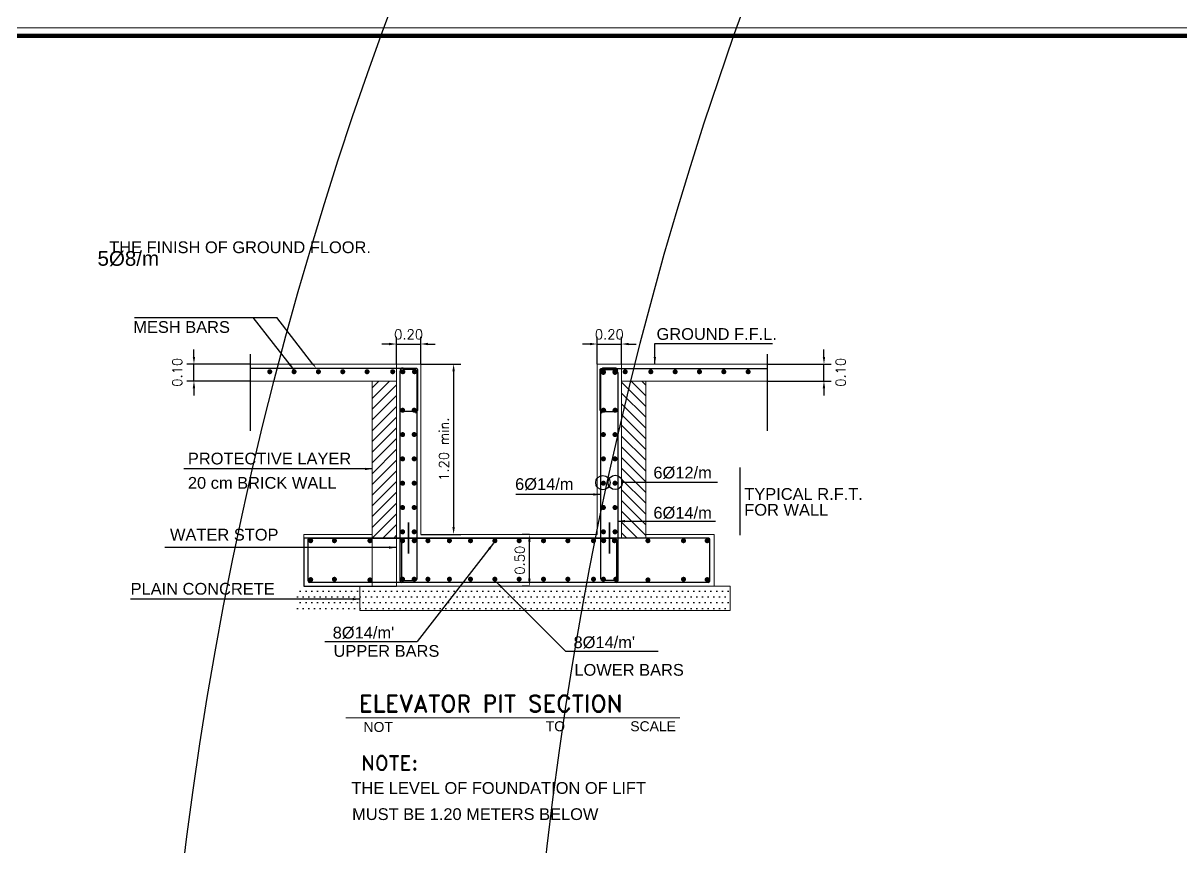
# Model space of a CAD drawing. Header units: inches. Extents: x -351 to 2582, y -266 to 144.
# Drawn here: x 1058.99 to 1078.64, y -160.11 to -146.12 of the extents above; entities that cross this region are included whole.
import ezdxf
from ezdxf.enums import TextEntityAlignment as Align

# ---------------------------------------------------------------- set-up
doc = ezdxf.new("R2010")
doc.units = ezdxf.units.IN
doc.header["$MEASUREMENT"] = 0
doc.linetypes.add('PHANTOM', pattern=[2.5, 1.25, -0.25, 0.25, -0.25, 0.25, -0.25])
for name, color, linetype in [('0-text', 6, 'Continuous'), ('0.B20', 1, 'Continuous'), ('DIMENSION', 8, 'Continuous'), ('GRID DIMENSIONS', 1, 'Continuous'), ('HATCHING', 253, 'Continuous'), ('LOGO', 7, 'Continuous'), ('REINFORCEMENT', 7, 'Continuous'), ('slab', 1, 'Continuous'), ('TBORDER', 3, 'Continuous'), ('TEXT1', 4, 'Continuous')]:
    doc.layers.add(name, color=color, linetype=linetype)
for name, color, linetype, lineweight in [('A-TITLE BLK', 6, 'Continuous', 30), ('A-TITLE BLK @ 200', 6, 'Continuous', 30), ('CEN', 251, 'PHANTOM', 9), ('Frame', 43, 'Continuous', 9), ('SECTION', 10, 'Continuous', 0), ('text', 6, 'Continuous', 13)]:
    doc.layers.add(name, color=color, linetype=linetype, lineweight=lineweight)
doc.styles.add('RD', font='ROMAND.shx', dxfattribs={"height": 0.2})
doc.styles.add('ROMAND', font='ROMAND.SHX', dxfattribs={"width": 0.6})
doc.styles.add('ROMANS', font='swisse.ttf', dxfattribs={"width": 0.8})
doc.styles.add('RXR.20RMNS', font='romans.shx', dxfattribs={"height": 0.2})
doc.styles.get("Standard").update_dxf_attribs({"font": 'arial.ttf'})
doc.styles.add('Symbol', font='romans.shx', dxfattribs={"width": 0.75})
doc.styles.add('TITLE', font='swisscbo.ttf')
doc.styles.add('TMB', font='arial.ttf', dxfattribs={"height": 0.2})
doc.dimstyles.new('rexer', dxfattribs={"dimtxt": 0.15, "dimasz": 0.15, "dimexe": 0.15, "dimexo": 0, "dimgap": 0.1, "dimtad": 1, "dimzin": 0, "dimdsep": 46, "dimtxsty": 'ROMANS', "dimcen": 0.1, "dimclrd": 8, "dimclre": 8, "dimclrt": 3, "dimadec": 3, "dimazin": 0, "dimtfac": 1, "dimtix": 1, "dimtmove": 2, "dimatfit": 3, "dimfxl": 0.1, "dimtolj": 1, "dimtzin": 0, "dimarcsym": 0})
doc.dimstyles.get("Standard").update_dxf_attribs({"dimtxt": 0.18, "dimasz": 0.18, "dimexe": 0.18, "dimexo": 0.0625, "dimgap": 0.09, "dimtad": 0, "dimtih": 1, "dimtoh": 1, "dimdec": 4, "dimzin": 0, "dimdsep": 46, "dimtxsty": 'Standard', "dimcen": 0.09, "dimadec": 0, "dimazin": 0, "dimtfac": 1, "dimtdec": 4, "dimtofl": 0, "dimtmove": 0, "dimatfit": 3, "dimfxl": 1, "dimtolj": 1, "dimtzin": 0, "dimarcsym": 0})

# ---------------------------------------------------------------- blocks, each defined once
blk = doc.blocks.new('*D673')
at = {"layer": 'Defpoints', "color": 0, "transparency": 16777216}
for p in [(1181.031, 435.744), (1180.528, 435.328), (1181.031, 435.328)]:
    blk.add_point(p, dxfattribs=at)
at = {"layer": 'DIMENSION', "color": 8, "lineweight": -2, "transparency": 16777216}
for p, q in [((1180.528, 435.328), (1180.528, 435.894)), ((1181.031, 435.328), (1181.031, 435.894)), ((1180.378, 435.744), (1180.228, 435.744)), ((1180.528, 435.744), (1181.031, 435.744)), ((1181.181, 435.744), (1181.331, 435.744))]:
    blk.add_line(p, q, dxfattribs=at)
at = {"layer": 'DIMENSION', "color": 8, "transparency": 16777216}
for points in [[(1180.378, 435.769), (1180.378, 435.719), (1180.528, 435.744)], [(1181.181, 435.769), (1181.181, 435.719), (1181.031, 435.744)]]:
    blk.add_solid(points, dxfattribs=at)
at = {"layer": 'DIMENSION', "color": 3, "transparency": 16777216, "insert": (1180.78, 435.944), "char_height": 0.2, "attachment_point": 5, "style": 'RXR.20RMNS'}
blk.add_mtext('\\A1;0.20', dxfattribs=at)
blk = doc.blocks.new('*D674')
at = {"layer": 'Defpoints', "color": 0, "transparency": 16777216}
for p in [(1185.187, 435.744), (1184.683, 435.328), (1185.187, 435.328)]:
    blk.add_point(p, dxfattribs=at)
at = {"layer": 'DIMENSION', "color": 8, "lineweight": -2, "transparency": 16777216}
for p, q in [((1184.683, 435.328), (1184.683, 435.894)), ((1185.187, 435.328), (1185.187, 435.894)), ((1184.533, 435.744), (1184.383, 435.744)), ((1184.683, 435.744), (1185.187, 435.744)), ((1185.337, 435.744), (1185.487, 435.744))]:
    blk.add_line(p, q, dxfattribs=at)
at = {"layer": 'DIMENSION', "color": 8, "transparency": 16777216}
for points in [[(1184.533, 435.769), (1184.533, 435.719), (1184.683, 435.744)], [(1185.337, 435.769), (1185.337, 435.719), (1185.187, 435.744)]]:
    blk.add_solid(points, dxfattribs=at)
at = {"layer": 'DIMENSION', "color": 3, "transparency": 16777216, "insert": (1184.935, 435.944), "char_height": 0.2, "attachment_point": 5, "style": 'RXR.20RMNS'}
blk.add_mtext('\\A1;0.20', dxfattribs=at)
blk = doc.blocks.new('*D675')
at = {"layer": 'Defpoints', "color": 0, "transparency": 16777216}
for p in [(1181.031, 435.328), (1181.031, 431.802), (1181.712, 431.802)]:
    blk.add_point(p, dxfattribs=at)
at = {"layer": 'DIMENSION', "color": 8, "lineweight": -2, "transparency": 16777216}
for p, q in [((1181.031, 435.328), (1181.862, 435.328)), ((1181.712, 435.178), (1181.712, 431.952)), ((1181.031, 431.802), (1181.862, 431.802))]:
    blk.add_line(p, q, dxfattribs=at)
at = {"layer": 'DIMENSION', "color": 8, "transparency": 16777216}
for points in [[(1181.687, 435.178), (1181.737, 435.178), (1181.712, 435.328)], [(1181.687, 431.952), (1181.737, 431.952), (1181.712, 431.802)]]:
    blk.add_solid(points, dxfattribs=at)
at = {"layer": 'DIMENSION', "color": 3, "transparency": 16777216, "insert": (1181.512, 433.565), "char_height": 0.2, "attachment_point": 5, "rotation": 90, "style": 'RXR.20RMNS'}
blk.add_mtext('\\A1;1.20 min.', dxfattribs=at)
blk = doc.blocks.new('*D676')
at = {"layer": 'Defpoints', "color": 0, "transparency": 16777216}
for p in [(1176.338, 435.328), (1177.506, 435.328), (1177.506, 434.978)]:
    blk.add_point(p, dxfattribs=at)
at = {"layer": 'DIMENSION', "color": 8, "lineweight": -2, "transparency": 16777216}
for p, q in [((1176.338, 435.478), (1176.338, 435.628)), ((1177.506, 435.328), (1176.188, 435.328)), ((1176.338, 434.978), (1176.338, 435.328)), ((1177.506, 434.978), (1176.188, 434.978)), ((1176.338, 434.828), (1176.338, 434.678))]:
    blk.add_line(p, q, dxfattribs=at)
at = {"layer": 'DIMENSION', "color": 8, "transparency": 16777216}
for points in [[(1176.313, 435.478), (1176.363, 435.478), (1176.338, 435.328)], [(1176.313, 434.828), (1176.363, 434.828), (1176.338, 434.978)]]:
    blk.add_solid(points, dxfattribs=at)
at = {"layer": 'DIMENSION', "color": 3, "transparency": 16777216, "insert": (1175.992, 435.159), "char_height": 0.2, "attachment_point": 5, "rotation": 90, "style": 'RXR.20RMNS'}
blk.add_mtext('\\A1;0.10', dxfattribs=at)
blk = doc.blocks.new('*D677')
at = {"layer": 'Defpoints', "color": 0, "transparency": 16777216}
for p in [(1183.28, 431.802), (1183.28, 431.802), (1183.28, 430.732)]:
    blk.add_point(p, dxfattribs=at)
at = {"layer": 'DIMENSION', "color": 8, "lineweight": -2, "transparency": 16777216}
for p, q in [((1183.28, 431.802), (1183.13, 431.802)), ((1183.28, 430.882), (1183.28, 431.652)), ((1183.28, 430.732), (1183.13, 430.732))]:
    blk.add_line(p, q, dxfattribs=at)
at = {"layer": 'DIMENSION', "color": 8, "transparency": 16777216}
for points in [[(1183.255, 431.652), (1183.305, 431.652), (1183.28, 431.802)], [(1183.255, 430.882), (1183.305, 430.882), (1183.28, 430.732)]]:
    blk.add_solid(points, dxfattribs=at)
at = {"layer": 'DIMENSION', "color": 3, "transparency": 16777216, "insert": (1183.08, 431.267), "char_height": 0.2, "attachment_point": 5, "rotation": 90, "style": 'RXR.20RMNS'}
blk.add_mtext('\\A1;0.50', dxfattribs=at)
blk = doc.blocks.new('*D678')
at = {"layer": 'Defpoints', "color": 0, "transparency": 16777216}
for p in [(1188.209, 435.328), (1189.377, 435.328), (1188.209, 434.978)]:
    blk.add_point(p, dxfattribs=at)
at = {"layer": 'DIMENSION', "color": 8, "lineweight": -2, "transparency": 16777216}
for p, q in [((1189.377, 435.478), (1189.377, 435.628)), ((1188.209, 435.328), (1189.527, 435.328)), ((1189.377, 434.978), (1189.377, 435.328)), ((1188.209, 434.978), (1189.527, 434.978)), ((1189.377, 434.828), (1189.377, 434.678))]:
    blk.add_line(p, q, dxfattribs=at)
at = {"layer": 'DIMENSION', "color": 8, "transparency": 16777216}
for points in [[(1189.352, 435.478), (1189.402, 435.478), (1189.377, 435.328)], [(1189.352, 434.828), (1189.402, 434.828), (1189.377, 434.978)]]:
    blk.add_solid(points, dxfattribs=at)
at = {"layer": 'DIMENSION', "color": 3, "transparency": 16777216, "insert": (1189.723, 435.159), "char_height": 0.2, "attachment_point": 5, "rotation": 90, "style": 'RXR.20RMNS'}
blk.add_mtext('\\A1;0.10', dxfattribs=at)
blk = doc.blocks.new('*U701')
blk.add_circle((0, 0), 6)
for tag, p, height, style in [('TITLE', (9, 1.75), 4, 'TITLE'), ('SCALE', (9, -3.75), 2.5, 'Symbol')]:
    blk.add_attdef(tag, p, '', height=height, dxfattribs=dict(style=style))
at = {"style": 'TITLE'}
blk.add_attdef('NO', text='', height=4, dxfattribs=at).set_placement((0, 0), align=Align.MIDDLE)
blk = doc.blocks.new('*U1269')
at = {"layer": 'A-TITLE BLK @ 200', "xscale": 9.459557731791653, "yscale": 9.459557731791653, "zscale": 9.459557731791653}
blk.add_blockref('*U701', (3437.18, 1806.528), dxfattribs=at)
blk = doc.blocks.new('*U702')
blk.add_circle((0, 0), 6)
for tag, p, height, style in [('TITLE', (9, 1.75), 4, 'TITLE'), ('SCALE', (9, -3.75), 2.5, 'Symbol')]:
    blk.add_attdef(tag, p, '', height=height, dxfattribs=dict(style=style))
at = {"style": 'TITLE'}
blk.add_attdef('NO', text='', height=4, dxfattribs=at).set_placement((0, 0), align=Align.MIDDLE)
blk = doc.blocks.new('*U1270')
at = {"layer": 'A-TITLE BLK @ 200', "xscale": 9.459557731791653, "yscale": 9.459557731791653, "zscale": 9.459557731791653}
blk.add_blockref('*U702', (3442.757, 1807.095), dxfattribs=at)
blk = doc.blocks.new('s6s6s')
at = {"layer": 'A-TITLE BLK'}
for name in ['*U1270', '*U1269']:
    blk.add_blockref(name, (0, 0), dxfattribs=at)
blk = doc.blocks.new('A$C7E5B4212')
at = {"layer": 'LOGO', "const_width": 0.05}
blk.add_lwpolyline([(0.832, 0.832), (41.132, 0.832), (41.132, 29.382), (0.832, 29.382)], close=True, dxfattribs=at)
blk = doc.blocks.new('ttwttt')
at = {"layer": 'LOGO', "color": 240, "lineweight": -2}
blk.add_line((52.884, 37.5), (-0.13, 37.5), dxfattribs=at)
at = {"layer": 'LOGO', "xscale": 1.309217692210943, "yscale": 1.309217692210943, "zscale": 1.309217692210943}
blk.add_blockref('A$C7E5B4212', (-1.089, -1.089), dxfattribs=at)
blk = doc.blocks.new('jhghj')
at = {"layer": 'HATCHING'}
h = blk.add_hatch(dxfattribs=at)
h.set_pattern_fill('ANSI31', color=256, scale=1.259202, style=0)
h.set_pattern_definition([(45, (-7979.51508, 3019.94938), (-0.1112987866, 0.1112987866), [])])
h.paths.add_polyline_path([(1180.024, 434.978), (1180.528, 434.976), (1180.528, 431.726), (1180.024, 431.726)])
h = blk.add_hatch(dxfattribs=at)
h.set_pattern_fill('ANSI31', color=256, scale=1.259202, style=0)
h.set_pattern_definition([(135, (10345.22962, 3019.94938), (0.1112987866, 0.1112987866), [])])
h.paths.add_polyline_path([(1185.69, 434.978), (1185.187, 434.976), (1185.187, 431.726), (1185.69, 431.726)])
h = blk.add_hatch(dxfattribs=at)
h.set_pattern_fill('DOTS', color=256, scale=1.888803, style=0)
h.set_pattern_definition([(0, (-7979.51508, 3020.20122), (0.059025095, 0.1180501901), [0, -0.1180501901])])
h.paths.add_polyline_path([(1178.443, 430.228), (1187.439, 430.228), (1187.439, 430.732), (1178.443, 430.732)])
at = {"layer": 'CEN', "lineweight": 35, "ltscale": 0.6}
for p, q in [((1180.78, 432.048), (1180.78, 431.405)), ((1184.935, 432.048), (1184.935, 431.405))]:
    blk.add_line(p, q, dxfattribs=at)
at = {"layer": 'DIMENSION'}
for p, q in [((1177.506, 433.943), (1177.506, 435.534)), ((1188.209, 433.943), (1188.209, 435.534)), ((1187.637, 433.187), (1187.637, 431.787)), ((1185.216, 432.883), (1187.177, 432.883))]:
    blk.add_line(p, q, dxfattribs=at)
for points in [[(1175.107, 436.293), (1178.05, 436.293)], [(1178.799, 435.33), (1178.05, 436.293)]]:
    blk.add_lwpolyline(points, dxfattribs=at)
at = {"layer": 'GRID DIMENSIONS', "ltscale": 1000}
for points in [[(1175.107, 436.293), (1177.564, 436.293)], [(1179.045, 429.585), (1180.959, 429.585)], [(1184.029, 429.385), (1185.943, 429.385)]]:
    blk.add_lwpolyline(points, dxfattribs=at)
for centre in [(1184.802, 432.873), (1185.057, 432.878)]:
    blk.add_circle(centre, 0.148, dxfattribs=at)
blk.add_solid([(1178.814, 435.342), (1178.869, 435.241), (1178.784, 435.319)], dxfattribs=at)
at = {"layer": 'REINFORCEMENT', "color": 3, "ltscale": 1000}
for p, q in [((1180.603, 430.839), (1180.603, 435.184)), ((1180.666, 435.246), (1180.913, 435.246)), ((1180.893, 435.218), (1180.671, 435.218)), ((1180.956, 430.881), (1180.956, 435.155)), ((1184.759, 430.881), (1184.759, 435.184)), ((1185.048, 435.246), (1184.802, 435.246)), ((1184.822, 435.246), (1185.068, 435.246)), ((1184.822, 435.218), (1185.043, 435.218)), ((1185.048, 435.218), (1184.827, 435.218)), ((1185.111, 435.155), (1185.111, 430.839)), ((1180.938, 434.348), (1180.635, 434.348)), ((1184.818, 434.348), (1185.08, 434.348)), ((1186.983, 430.807), (1178.731, 430.807)), ((1180.663, 430.849), (1180.924, 430.849)), ((1185.111, 430.849), (1184.79, 430.849))]:
    blk.add_line(p, q, dxfattribs=at)
at = {"layer": 'REINFORCEMENT', "color": 3, "ltscale": 1000, "flags": 128}
for points in [[(1180.969, 434.369), (1180.969, 435.208, 0.414214), (1180.937, 435.24), (1177.506, 435.24)], [(1184.746, 434.369), (1184.746, 435.208, -0.414214), (1184.777, 435.24), (1188.209, 435.24)], [(1178.7, 430.839), (1178.7, 431.692, -0.414214), (1178.731, 431.723), (1185.05, 431.723, -0.414214), (1185.081, 431.692), (1185.081, 430.906)], [(1187.015, 430.839), (1187.015, 431.692, 0.414214), (1186.983, 431.723), (1180.665, 431.723, 0.414214), (1180.634, 431.692), (1180.634, 430.906)]]:
    blk.add_lwpolyline(points, format="xyb", dxfattribs=at)
at = {"layer": 'REINFORCEMENT', "color": 1, "ltscale": 1000, "const_width": 0.0519, "flags": 128}
for points in [[(1177.881, 435.17, 1), (1177.933, 435.17, 1)], [(1178.384, 435.17, 1), (1178.436, 435.17, 1)], [(1178.888, 435.17, 1), (1178.94, 435.17, 1)], [(1179.392, 435.17, 1), (1179.444, 435.17, 1)], [(1179.895, 435.17, 1), (1179.947, 435.17, 1)], [(1180.425, 435.17, 1), (1180.477, 435.17, 1)], [(1180.688, 435.17, -1), (1180.636, 435.17, -1)], [(1180.928, 435.17, -1), (1180.876, 435.17, -1)], [(1184.786, 435.17, 1), (1184.838, 435.17, 1)], [(1184.786, 435.156, 1), (1184.838, 435.156, 1)], [(1185.026, 435.17, 1), (1185.078, 435.17, 1)], [(1185.026, 435.156, 1), (1185.078, 435.156, 1)], [(1185.289, 435.17, -1), (1185.237, 435.17, -1)], [(1185.819, 435.17, -1), (1185.767, 435.17, -1)], [(1186.323, 435.17, -1), (1186.271, 435.17, -1)], [(1186.826, 435.17, -1), (1186.774, 435.17, -1)], [(1187.33, 435.17, -1), (1187.278, 435.17, -1)], [(1187.834, 435.17, -1), (1187.782, 435.17, -1)], [(1180.631, 434.373, 1), (1180.683, 434.373, 1)], [(1180.631, 434.373, 1), (1180.683, 434.373, 1)], [(1180.871, 434.373, 1), (1180.923, 434.373, 1)], [(1180.871, 434.373, 1), (1180.923, 434.373, 1)], [(1184.786, 434.373, 1), (1184.838, 434.373, 1)], [(1184.844, 434.373, -1), (1184.792, 434.373, -1)], [(1184.844, 434.373, -1), (1184.792, 434.373, -1)], [(1185.026, 434.373, 1), (1185.078, 434.373, 1)], [(1185.084, 434.373, -1), (1185.032, 434.373, -1)], [(1185.084, 434.373, -1), (1185.032, 434.373, -1)], [(1180.631, 433.869, 1), (1180.683, 433.869, 1)], [(1180.871, 433.869, 1), (1180.923, 433.869, 1)], [(1184.786, 433.869, 1), (1184.838, 433.869, 1)], [(1185.026, 433.869, 1), (1185.078, 433.869, 1)], [(1180.631, 433.366, 1), (1180.683, 433.366, 1)], [(1180.871, 433.366, 1), (1180.923, 433.366, 1)], [(1184.786, 433.366, 1), (1184.838, 433.366, 1)], [(1185.026, 433.366, 1), (1185.078, 433.366, 1)], [(1180.631, 432.862, 1), (1180.683, 432.862, 1)], [(1180.871, 432.862, 1), (1180.923, 432.862, 1)], [(1184.786, 432.862, 1), (1184.838, 432.862, 1)], [(1185.026, 432.862, 1), (1185.078, 432.862, 1)], [(1180.631, 432.358, 1), (1180.683, 432.358, 1)], [(1180.871, 432.358, 1), (1180.923, 432.358, 1)], [(1184.786, 432.358, 1), (1184.838, 432.358, 1)], [(1185.026, 432.358, 1), (1185.078, 432.358, 1)], [(1180.631, 431.855, 1), (1180.683, 431.855, 1)], [(1180.871, 431.855, 1), (1180.923, 431.855, 1)], [(1184.786, 431.855, 1), (1184.838, 431.855, 1)], [(1185.026, 431.855, 1), (1185.078, 431.855, 1)], [(1178.728, 431.671, 1), (1178.78, 431.671, 1)], [(1179.271, 431.671, -1), (1179.219, 431.671, -1)], [(1180.006, 431.671, -1), (1179.954, 431.671, -1)], [(1180.631, 431.671, 1), (1180.683, 431.671, 1)], [(1180.871, 431.671, 1), (1180.923, 431.671, 1)], [(1181.155, 431.671, 1), (1181.207, 431.671, 1)], [(1181.599, 431.671, 1), (1181.651, 431.671, 1)], [(1182.036, 431.671, 1), (1182.088, 431.671, 1)], [(1182.54, 431.671, 1), (1182.592, 431.671, 1)], [(1183.043, 431.671, 1), (1183.095, 431.671, 1)], [(1183.547, 431.671, 1), (1183.599, 431.671, 1)], [(1184.051, 431.671, 1), (1184.103, 431.671, 1)], [(1184.581, 431.671, 1), (1184.633, 431.671, 1)], [(1184.844, 431.671, -1), (1184.792, 431.671, -1)], [(1185.065, 431.671, -1), (1185.013, 431.671, -1)], [(1185.708, 431.671, 1), (1185.76, 431.671, 1)], [(1186.444, 431.671, 1), (1186.496, 431.671, 1)], [(1186.986, 431.671, -1), (1186.934, 431.671, -1)], [(1178.728, 430.865, 1), (1178.78, 430.865, 1)], [(1179.271, 430.872, -1), (1179.219, 430.872, -1)], [(1180.006, 430.859, -1), (1179.954, 430.859, -1)], [(1180.631, 430.874, 1), (1180.683, 430.874, 1)], [(1180.871, 430.874, 1), (1180.923, 430.874, 1)], [(1181.155, 430.874, 1), (1181.207, 430.874, 1)], [(1181.599, 430.874, 1), (1181.651, 430.874, 1)], [(1182.036, 430.874, 1), (1182.088, 430.874, 1)], [(1182.54, 430.874, 1), (1182.592, 430.874, 1)], [(1183.043, 430.874, 1), (1183.095, 430.874, 1)], [(1183.547, 430.874, 1), (1183.599, 430.874, 1)], [(1184.051, 430.874, 1), (1184.103, 430.874, 1)], [(1184.581, 430.874, 1), (1184.633, 430.874, 1)], [(1184.786, 430.874, 1), (1184.838, 430.874, 1)], [(1185.041, 430.874, 1), (1185.092, 430.874, 1)], [(1185.708, 430.859, 1), (1185.76, 430.859, 1)], [(1186.444, 430.872, 1), (1186.496, 430.872, 1)], [(1186.986, 430.865, -1), (1186.934, 430.865, -1)]]:
    blk.add_lwpolyline(points, format="xyb", close=True, dxfattribs=at)
at = {"layer": 'REINFORCEMENT', "color": 3, "ltscale": 1000}
for centre, radius, start, end in [((1180.666, 435.184), 0.063, 90, 180), ((1180.893, 435.155), 0.063, 0, 90), ((1184.822, 435.184), 0.063, 90, 180), ((1184.822, 435.155), 0.063, 90, 180), ((1185.048, 435.184), 0.063, 0, 90), ((1185.048, 435.155), 0.063, 0, 90), ((1180.635, 434.38), 0.0315, 180, 270), ((1180.924, 434.352), 0.0315, 270, 0), ((1180.938, 434.38), 0.0315, 270, 0), ((1184.79, 434.352), 0.0315, 180, 270), ((1185.08, 434.38), 0.0315, 270, 0), ((1178.731, 430.839), 0.0315, 180, 270), ((1180.635, 430.839), 0.0315, 180, 270), ((1180.924, 430.881), 0.0315, 270, 0), ((1184.79, 430.881), 0.0315, 180, 270), ((1185.08, 430.839), 0.0315, 270, 0), ((1186.983, 430.839), 0.0315, 270, 0)]:
    blk.add_arc(centre, radius, start, end, dxfattribs=at)
at = {"layer": 'SECTION', "ltscale": 1000}
for p, q in [((1180.528, 435.328), (1177.506, 435.328)), ((1180.528, 435.328), (1180.528, 430.732)), ((1180.528, 435.328), (1180.528, 434.257)), ((1181.031, 435.328), (1180.528, 435.328)), ((1181.031, 435.328), (1181.031, 431.802)), ((1184.683, 435.328), (1184.683, 431.802)), ((1185.187, 435.328), (1184.683, 435.328)), ((1185.187, 435.328), (1188.209, 435.328)), ((1185.187, 435.328), (1185.187, 434.257)), ((1180.024, 434.978), (1177.506, 434.978)), ((1180.528, 434.976), (1180.024, 434.976)), ((1185.69, 434.978), (1188.209, 434.978)), ((1178.609, 431.802), (1178.609, 430.732)), ((1180.024, 431.802), (1178.609, 431.802)), ((1181.031, 431.802), (1184.683, 431.802)), ((1185.69, 431.802), (1187.105, 431.802)), ((1187.105, 431.802), (1187.105, 430.732)), ((1180.528, 430.732), (1185.187, 430.732)), ((1187.105, 430.732), (1185.187, 430.732))]:
    blk.add_line(p, q, dxfattribs=at)
at = {"layer": 'SECTION', "color": 8, "linetype": 'Continuous', "ltscale": 1000}
for p, q in [((1187.439, 430.732), (1179.772, 430.732)), ((1179.772, 430.732), (1179.772, 430.228)), ((1187.439, 430.228), (1187.439, 430.732)), ((1179.772, 430.228), (1187.439, 430.228))]:
    blk.add_line(p, q, dxfattribs=at)
for points in [[(1180.024, 434.978), (1180.528, 434.976), (1180.528, 430.732), (1180.024, 430.732)], [(1185.69, 434.978), (1185.187, 434.976), (1185.187, 431.726), (1185.69, 431.726)]]:
    blk.add_lwpolyline(points, close=True, dxfattribs=at)
at = {"layer": 'SECTION', "ltscale": 1000}
for centre, start, end in [((1180.635, 434.378), 180, 180), ((1180.924, 434.378), 0, 0), ((1184.79, 434.378), 180, 180), ((1185.08, 434.378), 0, 0), ((1180.635, 430.879), 180, 180), ((1184.79, 430.879), 180, 180), ((1185.08, 430.879), 0, 0)]:
    blk.add_arc(centre, 0.0315, start, end, dxfattribs=at)
at = {"layer": 'text', "color": 1}
blk.add_line((1186.391, 428.004), (1179.483, 428.004), dxfattribs=at)
at = {"layer": 'TBORDER', "color": 7, "style": 'RD'}
blk.add_text('ELEVATOR PIT SECTION ', height=0.35186, dxfattribs=at).set_placement((1179.751, 428.122))
at = {"layer": 'text', "color": 1, "style": 'TMB'}
for s, p in [('TO', (1183.618, 427.726)), ('SCALE', (1185.369, 427.726)), ('NOT ', (1179.847, 427.711))]:
    blk.add_text(s, height=0.2063, dxfattribs=at).set_placement(p)
at = {"layer": 'TEXT1'}
for s, height, style, p in [('THE FINISH OF GROUND FLOOR.', 0.24321, 'ROMANS', (1174.584, 437.626)), ('5%%C8/m', 0.304, 'ROMANS', (1174.342, 437.364)), ('MESH BARS', 0.2432, 'ROMANS', (1175.082, 435.975)), ('GROUND F.F.L.', 0.24321, 'ROMANS', (1185.912, 435.83)), ('PROTECTIVE LAYER', 0.24321, 'ROMANS', (1176.213, 433.251)), ('6%%c12/m', 0.2432, 'ROMANS', (1185.847, 432.96)), ('20 cm BRICK WALL', 0.24321, 'ROMANS', (1176.213, 432.747)), ('6%%c14/m', 0.2432, 'ROMANS', (1182.985, 432.722)), ('TYPICAL R.F.T.', 0.24321, 'ROMANS', (1187.728, 432.517)), ('6%%c14/m', 0.2432, 'ROMANS', (1185.847, 432.128)), ('FOR WALL', 0.2432, 'ROMANS', (1187.728, 432.189)), ('WATER STOP', 0.2432, 'ROMANS', (1175.842, 431.675)), ('PLAIN CONCRETE', 0.24321, 'ROMANS', (1175.027, 430.554)), ("8%%C14/m'", 0.2432, 'ROMANS', (1179.21, 429.646)), ("8%%C14/m'", 0.2432, 'ROMANS', (1184.194, 429.446)), ('UPPER BARS', 0.2432, 'ROMANS', (1179.227, 429.267)), ('LOWER BARS', 0.2432, 'ROMANS', (1184.212, 428.875)), ('NOTE:', 0.304, 'ROMAND', (1179.795, 426.916)), ('THE LEVEL OF FOUNDATION OF LIFT', 0.24321, 'ROMANS', (1179.597, 426.429)), ('MUST BE 1.20 METERS BELOW  ', 0.24321, 'ROMANS', (1179.612, 425.887))]:
    blk.add_text(s, height=height, dxfattribs=dict(at, style=style)).set_placement(p)
at = {"layer": 'DIMENSION'}
for base, p1, p2, picture, middle in [((1181.031, 435.744), (1180.528, 435.328), (1181.031, 435.328), '*D673', (1180.78, 435.944)), ((1185.187, 435.744), (1184.683, 435.328), (1185.187, 435.328), '*D674', (1184.935, 435.944))]:
    dim = blk.add_linear_dim(base=base, p1=p1, p2=p2, text='0.20', dimstyle='rexer', override={"dimlfac": 0.25, "dimtxsty": 'RXR.20RMNS'}, dxfattribs=at)
    dim.commit()
    dim.dimension.update_dxf_attribs({"geometry": picture, "text_midpoint": middle})
for base, p1, p2, picture, middle in [((1176.338, 435.328), (1177.506, 434.978), (1177.506, 435.328), '*D676', (1175.992, 435.159)), ((1189.377, 435.328), (1188.209, 434.978), (1188.209, 435.328), '*D678', (1189.723, 435.159))]:
    dim = blk.add_linear_dim(base=base, p1=p1, p2=p2, angle=90, text='0.10', dimstyle='rexer', override={"dimlfac": 0.25, "dimtxsty": 'RXR.20RMNS'}, dxfattribs=at)
    dim.commit()
    dim.dimension.update_dxf_attribs({"geometry": picture, "text_midpoint": middle, "dimtype": 128})
for base, p1, p2, text, picture, middle in [((1181.712, 431.802), (1181.031, 435.328), (1181.031, 431.802), '1.20 min.', '*D675', (1181.512, 433.565)), ((1183.28, 431.802), (1183.28, 430.732), (1183.28, 431.802), '0.50', '*D677', (1183.08, 431.267))]:
    dim = blk.add_linear_dim(base=base, p1=p1, p2=p2, angle=90, text=text, dimstyle='rexer', override={"dimlfac": 0.25, "dimtxsty": 'RXR.20RMNS'}, dxfattribs=at)
    dim.commit()
    dim.dimension.update_dxf_attribs({"geometry": picture, "text_midpoint": middle})
for points, override in [([(1178.404, 435.215), (1177.564, 436.293)], {"dimlfac": 0.25}), ([(1185.877, 435.327), (1185.877, 435.754), (1188.315, 435.754)], {"dimlfac": 0.25, "dimtxsty": 'RXR.20RMNS'}), ([(1180.026, 433.157), (1176.132, 433.157)], {"dimlfac": 0.25}), ([(1185.106, 432.076), (1187.133, 432.076)], {"dimlfac": 0.25, "dimtxsty": 'RXR.20RMNS'}), ([(1180.528, 431.53), (1175.733, 431.53)], {"dimlfac": 0.25}), ([(1179.772, 430.461), (1175.027, 430.461)], {"dimlfac": 0.25})]:
    blk.add_leader(points, dimstyle='rexer', override=override, dxfattribs=at)
at = {"layer": 'GRID DIMENSIONS', "ltscale": 1000}
for points in [[(1184.754, 432.628), (1183.002, 432.628)], [(1182.54, 431.617), (1180.959, 429.585)], [(1182.595, 430.819), (1184.029, 429.385)]]:
    blk.add_leader(points, dimstyle='Standard', override={"dimscale": 1, "dimasz": 0.15, "dimcen": 0.1, "dimadec": 3, "dimfxl": 0.1}, dxfattribs=at)

msp = doc.modelspace()

# ---------------------------------------------------------------- linework, layer by layer
at = {"layer": '0-text'}
for p, q in [((1065.453, -154.862), (1063.751, -154.862)), ((1063.751, -154.862), (1063.751, -155.678)), ((1063.751, -155.678), (1065.324, -155.678))]:
    msp.add_line(p, q, dxfattribs=at)

# ---------------------------------------------------------------- block references
at = {"layer": '0.B20', "xscale": 1.114138970213332, "yscale": 1.114138970213332, "zscale": 1.114138970213332}
msp.add_blockref('s6s6s', (-2705.002, -2180.709), dxfattribs=at)
at = {"layer": 'Frame', "xscale": 1.124056570937398, "yscale": 1.124056570937398, "zscale": 1.124056570937398}
msp.add_blockref('ttwttt', (1035.155, -188.349), dxfattribs=at)
at = {"layer": 'slab', "xscale": 0.8200889536405006, "yscale": 0.8200889536405006, "zscale": 0.8200889536405006}
msp.add_blockref('jhghj', (97.186, -508.916), dxfattribs=at)

doc.saveas('drawing.dxf')
